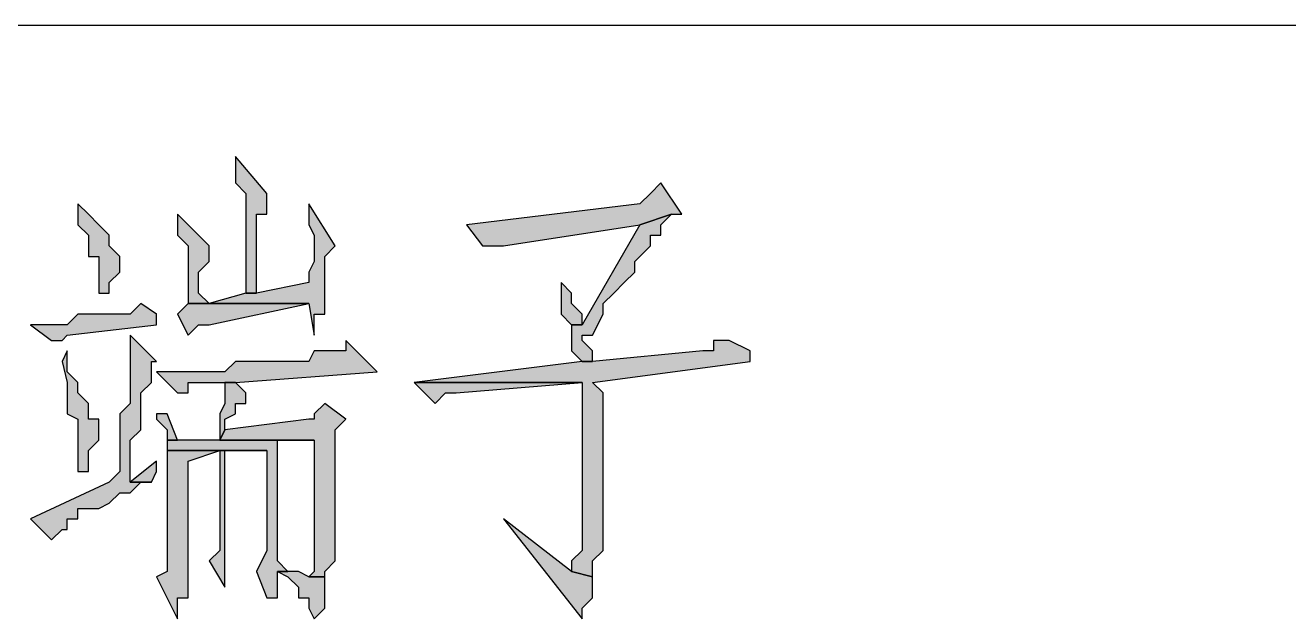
# Model space of a CAD drawing. Extents: x 457 to 4918, y -67 to 391.
# Drawn here: x 3583.25 to 3594.12, y 94.84 to 99.94 of the extents above; entities that cross this region are included whole.
import ezdxf

# ---------------------------------------------------------------- set-up
doc = ezdxf.new("R2010")
doc.units = 0
doc.header["$LTSCALE"] = 40
doc.header["$MEASUREMENT"] = 0
doc.layers.add('at_Entity', color=7, linetype='CONTINUOUS')
doc.layers.add('at_Solid', color=7, linetype='CONTINUOUS')

msp = doc.modelspace()

# ---------------------------------------------------------------- hatches: boundary and pattern name
at = {"layer": 'at_Solid'}
for points in [[(3585.055, 98.814), (3585.055, 98.588), (3585.146, 98.497), (3585.146, 97.639), (3585.236, 97.639), (3585.236, 98.317), (3585.326, 98.317), (3585.326, 98.497)], [(3588.717, 98.588), (3588.626, 98.497), (3588.536, 98.407), (3587.044, 98.226), (3587.18, 98.045), (3587.361, 98.045), (3588.536, 98.226), (3588.807, 98.317), (3588.897, 98.317)], [(3583.699, 98.407), (3583.699, 98.226), (3583.79, 98.136), (3583.79, 97.955), (3583.88, 97.955), (3583.88, 97.639), (3583.97, 97.639), (3583.97, 97.729), (3584.061, 97.819), (3584.061, 97.955), (3583.97, 98.045), (3583.97, 98.136), (3583.88, 98.226), (3583.79, 98.317)], [(3585.688, 98.407), (3585.688, 98.226), (3585.733, 98.136), (3585.733, 97.91), (3585.688, 97.819), (3585.688, 97.729), (3585.236, 97.639), (3585.146, 97.639), (3584.829, 97.548), (3584.648, 97.548), (3585.688, 97.548), (3585.733, 97.277), (3585.733, 97.458), (3585.824, 97.458), (3585.824, 97.955), (3585.914, 98.045)], [(3584.558, 98.317), (3584.558, 98.136), (3584.648, 98.045), (3584.648, 97.548), (3584.829, 97.548), (3584.739, 97.639), (3584.739, 97.819), (3584.829, 97.91), (3584.829, 98.045)], [(3588.807, 98.317), (3588.536, 98.226), (3588.039, 97.367), (3587.948, 97.367), (3587.948, 97.277), (3587.948, 97.141), (3588.039, 97.051), (3588.129, 97.051), (3588.129, 97.141), (3588.039, 97.232), (3588.039, 97.277), (3588.129, 97.277), (3588.219, 97.458), (3588.219, 97.548), (3588.31, 97.639), (3588.4, 97.729), (3588.491, 97.819), (3588.491, 97.91), (3588.536, 97.955), (3588.626, 98.045), (3588.626, 98.136), (3588.717, 98.136), (3588.717, 98.226)], [(3587.858, 97.729), (3587.858, 97.458), (3587.948, 97.367), (3588.039, 97.367), (3588.039, 97.458), (3587.948, 97.548), (3587.948, 97.639)], [(3584.242, 97.548), (3584.151, 97.458), (3583.699, 97.458), (3583.609, 97.367), (3583.292, 97.367), (3583.473, 97.232), (3583.564, 97.232), (3583.609, 97.277), (3584.377, 97.367), (3584.377, 97.458)], [(3584.648, 97.548), (3584.558, 97.458), (3584.648, 97.277), (3584.739, 97.367), (3584.829, 97.367), (3585.688, 97.548)], [(3584.151, 97.277), (3584.151, 96.689), (3584.061, 96.599), (3584.061, 96.102), (3583.97, 96.011), (3583.292, 95.695), (3583.473, 95.514), (3583.564, 95.604), (3583.609, 95.604), (3583.609, 95.695), (3583.699, 95.695), (3583.699, 95.785), (3583.88, 95.785), (3583.97, 95.831), (3584.061, 95.921), (3584.151, 95.921), (3584.242, 96.011), (3584.332, 96.011), (3584.151, 96.011), (3584.151, 96.373), (3584.242, 96.463), (3584.242, 96.78), (3584.332, 96.87), (3584.332, 97.051), (3584.377, 97.051)], [(3586.004, 97.232), (3586.004, 97.141), (3585.914, 97.141), (3585.733, 97.141), (3585.688, 97.051), (3585.055, 97.051), (3584.965, 96.961), (3584.377, 96.961), (3584.558, 96.78), (3584.648, 96.78), (3584.648, 96.87), (3585.055, 96.87), (3586.276, 96.961), (3586.185, 97.051)], [(3589.304, 97.232), (3589.169, 97.232), (3589.169, 97.141), (3589.078, 97.141), (3588.129, 97.051), (3588.039, 97.051), (3586.592, 96.87), (3588.039, 96.87), (3588.039, 96.78), (3588.039, 95.424), (3587.948, 95.333), (3587.948, 95.243), (3588.129, 95.198), (3588.129, 95.333), (3588.219, 95.424), (3588.219, 96.78), (3588.129, 96.87), (3589.485, 97.051), (3589.485, 97.141)], [(3583.609, 97.141), (3583.564, 97.051), (3583.609, 96.87), (3583.609, 96.599), (3583.699, 96.554), (3583.699, 96.102), (3583.79, 96.102), (3583.79, 96.283), (3583.88, 96.373), (3583.88, 96.554), (3583.79, 96.554), (3583.79, 96.689), (3583.699, 96.78), (3583.699, 96.87), (3583.609, 96.961)], [(3585.055, 96.87), (3584.965, 96.87), (3584.965, 96.78), (3584.965, 96.689), (3584.92, 96.599), (3584.92, 96.373), (3584.965, 96.463), (3584.965, 96.554), (3585.055, 96.599), (3585.055, 96.689), (3585.146, 96.689), (3585.146, 96.78)], [(3586.592, 96.87), (3586.773, 96.689), (3586.863, 96.78), (3586.954, 96.78), (3588.039, 96.87)], [(3585.824, 96.689), (3585.733, 96.599), (3585.733, 96.554), (3585.688, 96.554), (3584.965, 96.463), (3584.92, 96.373), (3585.733, 96.373), (3585.733, 96.283), (3585.733, 95.243), (3585.688, 95.198), (3585.824, 95.198), (3585.824, 95.243), (3585.914, 95.333), (3585.914, 96.463), (3586.004, 96.554)], [(3584.468, 96.599), (3584.377, 96.599), (3584.377, 96.554), (3584.468, 96.463), (3584.468, 96.373), (3584.558, 96.373)], [(3584.92, 96.373), (3584.468, 96.373), (3584.468, 96.283), (3585.326, 96.283), (3585.326, 96.192), (3585.326, 95.424), (3585.236, 95.243), (3585.326, 95.017), (3585.417, 95.017), (3585.417, 95.107), (3585.417, 95.243), (3585.507, 95.243), (3585.417, 95.333), (3585.417, 96.373), (3585.733, 96.373)], [(3584.468, 96.283), (3584.468, 95.243), (3584.377, 95.198), (3584.558, 94.836), (3584.558, 95.017), (3584.648, 95.017), (3584.648, 96.192), (3584.92, 96.283), (3585.326, 96.283)], [(3584.965, 96.283), (3584.92, 96.283), (3584.92, 96.102), (3584.92, 95.424), (3584.829, 95.333), (3584.965, 95.107)], [(3584.377, 96.192), (3584.151, 96.011), (3584.332, 96.011), (3584.377, 96.102)], [(3587.361, 95.695), (3588.039, 94.836), (3588.039, 94.926), (3588.129, 95.017), (3588.129, 95.198), (3587.948, 95.243)], [(3585.507, 95.243), (3585.417, 95.243), (3585.507, 95.198), (3585.598, 95.107), (3585.598, 95.017), (3585.688, 95.017), (3585.688, 94.926), (3585.733, 94.836), (3585.824, 94.926), (3585.824, 95.198), (3585.688, 95.198), (3585.598, 95.243)]]:
    msp.add_hatch(color=0, dxfattribs=at).paths.add_polyline_path(points)

# ---------------------------------------------------------------- linework, layer by layer
at = {"layer": 'at_Entity', "color": 0, "lineweight": 20}
for p, q in [((3585.055, 98.814), (3585.055, 98.588)), ((3585.326, 98.497), (3585.055, 98.814)), ((3585.055, 98.588), (3585.146, 98.497)), ((3585.146, 98.497), (3585.146, 97.639)), ((3585.326, 98.317), (3585.326, 98.497)), ((3588.626, 98.497), (3588.536, 98.407)), ((3588.717, 98.588), (3588.626, 98.497)), ((3588.897, 98.317), (3588.717, 98.588)), ((3583.699, 98.407), (3583.699, 98.226)), ((3583.79, 98.317), (3583.699, 98.407)), ((3585.688, 98.407), (3585.688, 98.226)), ((3585.914, 98.045), (3585.688, 98.407)), ((3588.536, 98.407), (3587.044, 98.226)), ((3583.88, 98.226), (3583.79, 98.317)), ((3584.558, 98.317), (3584.558, 98.136)), ((3584.829, 98.045), (3584.558, 98.317)), ((3585.236, 97.639), (3585.236, 98.317)), ((3585.236, 98.317), (3585.326, 98.317)), ((3588.807, 98.317), (3588.536, 98.226)), ((3588.536, 98.226), (3588.807, 98.317)), ((3588.717, 98.226), (3588.807, 98.317)), ((3588.807, 98.317), (3588.897, 98.317)), ((3583.699, 98.226), (3583.79, 98.136)), ((3583.97, 98.136), (3583.88, 98.226)), ((3585.688, 98.226), (3585.733, 98.136)), ((3587.044, 98.226), (3587.18, 98.045)), ((3587.361, 98.045), (3588.536, 98.226)), ((3588.536, 98.226), (3588.039, 97.367)), ((3588.717, 98.136), (3588.717, 98.226)), ((3583.79, 98.136), (3583.79, 97.955)), ((3583.97, 98.045), (3583.97, 98.136)), ((3584.558, 98.136), (3584.648, 98.045)), ((3585.733, 98.136), (3585.733, 97.91)), ((3588.626, 98.045), (3588.626, 98.136)), ((3588.626, 98.136), (3588.717, 98.136)), ((3583.79, 97.955), (3583.88, 97.955)), ((3583.88, 97.955), (3583.88, 97.639)), ((3584.061, 97.955), (3583.97, 98.045)), ((3584.061, 97.819), (3584.061, 97.955)), ((3584.648, 98.045), (3584.648, 97.548)), ((3584.829, 97.91), (3584.829, 98.045)), ((3585.824, 97.955), (3585.914, 98.045)), ((3585.824, 97.458), (3585.824, 97.955)), ((3587.18, 98.045), (3587.361, 98.045)), ((3588.491, 97.91), (3588.536, 97.955)), ((3588.536, 97.955), (3588.626, 98.045)), ((3584.739, 97.819), (3584.829, 97.91)), ((3585.733, 97.91), (3585.688, 97.819)), ((3588.491, 97.819), (3588.491, 97.91)), ((3583.97, 97.729), (3584.061, 97.819)), ((3584.739, 97.639), (3584.739, 97.819)), ((3585.688, 97.819), (3585.688, 97.729)), ((3588.4, 97.729), (3588.491, 97.819)), ((3583.88, 97.639), (3583.97, 97.639)), ((3583.97, 97.639), (3583.97, 97.729)), ((3584.829, 97.548), (3584.739, 97.639)), ((3585.146, 97.639), (3584.829, 97.548)), ((3585.236, 97.639), (3585.146, 97.639)), ((3585.146, 97.639), (3585.236, 97.639)), ((3585.688, 97.729), (3585.236, 97.639)), ((3587.858, 97.729), (3587.858, 97.458)), ((3587.948, 97.639), (3587.858, 97.729)), ((3587.948, 97.548), (3587.948, 97.639)), ((3588.219, 97.548), (3588.31, 97.639)), ((3588.31, 97.639), (3588.4, 97.729)), ((3584.242, 97.548), (3584.151, 97.458)), ((3584.377, 97.458), (3584.242, 97.548)), ((3584.648, 97.548), (3584.558, 97.458)), ((3585.688, 97.548), (3584.648, 97.548)), ((3584.648, 97.548), (3584.829, 97.548)), ((3584.829, 97.548), (3584.648, 97.548)), ((3584.648, 97.548), (3585.688, 97.548)), ((3584.829, 97.367), (3585.688, 97.548)), ((3585.688, 97.548), (3585.733, 97.277)), ((3588.039, 97.458), (3587.948, 97.548)), ((3588.219, 97.458), (3588.219, 97.548)), ((3583.699, 97.458), (3583.609, 97.367)), ((3584.151, 97.458), (3583.699, 97.458)), ((3584.377, 97.367), (3584.377, 97.458)), ((3584.558, 97.458), (3584.648, 97.277)), ((3585.733, 97.277), (3585.733, 97.458)), ((3585.733, 97.458), (3585.824, 97.458)), ((3587.858, 97.458), (3587.948, 97.367)), ((3588.039, 97.367), (3588.039, 97.458)), ((3588.129, 97.277), (3588.219, 97.458)), ((3583.609, 97.367), (3583.292, 97.367)), ((3583.292, 97.367), (3583.473, 97.232)), ((3583.609, 97.277), (3584.377, 97.367)), ((3584.648, 97.277), (3584.739, 97.367)), ((3584.739, 97.367), (3584.829, 97.367)), ((3587.948, 97.367), (3588.039, 97.367)), ((3588.039, 97.367), (3587.948, 97.367)), ((3587.948, 97.367), (3587.948, 97.277)), ((3583.473, 97.232), (3583.564, 97.232)), ((3583.564, 97.232), (3583.609, 97.277)), ((3584.151, 97.277), (3584.151, 96.689)), ((3584.377, 97.051), (3584.151, 97.277)), ((3586.004, 97.232), (3586.004, 97.141)), ((3586.185, 97.051), (3586.004, 97.232)), ((3587.948, 97.277), (3587.948, 97.141)), ((3588.039, 97.232), (3588.039, 97.277)), ((3588.039, 97.277), (3588.129, 97.277)), ((3588.129, 97.141), (3588.039, 97.232)), ((3589.304, 97.232), (3589.169, 97.232)), ((3589.169, 97.232), (3589.169, 97.141)), ((3589.485, 97.141), (3589.304, 97.232)), ((3583.609, 97.141), (3583.564, 97.051)), ((3583.609, 96.961), (3583.609, 97.141)), ((3585.733, 97.141), (3585.688, 97.051)), ((3585.914, 97.141), (3585.733, 97.141)), ((3586.004, 97.141), (3585.914, 97.141)), ((3587.948, 97.141), (3588.039, 97.051)), ((3589.078, 97.141), (3588.129, 97.051)), ((3588.129, 97.051), (3588.129, 97.141)), ((3589.169, 97.141), (3589.078, 97.141)), ((3589.485, 97.051), (3589.485, 97.141)), ((3583.564, 97.051), (3583.609, 96.87)), ((3584.332, 96.87), (3584.332, 97.051)), ((3584.332, 97.051), (3584.377, 97.051)), ((3585.055, 97.051), (3584.965, 96.961)), ((3585.688, 97.051), (3585.055, 97.051)), ((3586.276, 96.961), (3586.185, 97.051)), ((3588.039, 97.051), (3586.592, 96.87)), ((3588.129, 97.051), (3588.039, 97.051)), ((3588.039, 97.051), (3588.129, 97.051)), ((3588.129, 96.87), (3589.485, 97.051)), ((3583.699, 96.87), (3583.609, 96.961)), ((3583.609, 96.87), (3583.609, 96.599)), ((3583.699, 96.78), (3583.699, 96.87)), ((3584.242, 96.78), (3584.332, 96.87)), ((3584.965, 96.961), (3584.377, 96.961)), ((3584.377, 96.961), (3584.558, 96.78)), ((3584.648, 96.78), (3584.648, 96.87)), ((3584.648, 96.87), (3585.055, 96.87)), ((3585.055, 96.87), (3584.965, 96.87)), ((3584.965, 96.87), (3584.965, 96.78)), ((3585.055, 96.87), (3586.276, 96.961)), ((3585.146, 96.78), (3585.055, 96.87)), ((3586.592, 96.87), (3586.773, 96.689)), ((3588.039, 96.87), (3586.592, 96.87)), ((3586.592, 96.87), (3588.039, 96.87)), ((3586.954, 96.78), (3588.039, 96.87)), ((3588.039, 96.87), (3588.039, 96.78)), ((3588.219, 96.78), (3588.129, 96.87)), ((3583.79, 96.689), (3583.699, 96.78)), ((3584.242, 96.463), (3584.242, 96.78)), ((3584.558, 96.78), (3584.648, 96.78)), ((3584.965, 96.78), (3584.965, 96.689)), ((3585.146, 96.689), (3585.146, 96.78)), ((3586.773, 96.689), (3586.863, 96.78)), ((3586.863, 96.78), (3586.954, 96.78)), ((3588.039, 96.78), (3588.039, 95.424)), ((3588.219, 95.424), (3588.219, 96.78)), ((3583.79, 96.554), (3583.79, 96.689)), ((3584.151, 96.689), (3584.061, 96.599)), ((3584.965, 96.689), (3584.92, 96.599)), ((3585.055, 96.599), (3585.055, 96.689)), ((3585.055, 96.689), (3585.146, 96.689)), ((3585.824, 96.689), (3585.733, 96.599)), ((3586.004, 96.554), (3585.824, 96.689)), ((3583.609, 96.599), (3583.699, 96.554)), ((3583.699, 96.554), (3583.699, 96.102)), ((3583.88, 96.554), (3583.79, 96.554)), ((3583.88, 96.373), (3583.88, 96.554)), ((3584.061, 96.599), (3584.061, 96.102)), ((3584.468, 96.599), (3584.377, 96.599)), ((3584.377, 96.599), (3584.377, 96.554)), ((3584.377, 96.554), (3584.468, 96.463)), ((3584.558, 96.373), (3584.468, 96.599)), ((3584.92, 96.599), (3584.92, 96.373)), ((3584.965, 96.554), (3585.055, 96.599)), ((3585.688, 96.554), (3584.965, 96.463)), ((3584.965, 96.463), (3584.965, 96.554)), ((3585.733, 96.554), (3585.688, 96.554)), ((3585.733, 96.599), (3585.733, 96.554)), ((3585.914, 96.463), (3586.004, 96.554)), ((3584.151, 96.373), (3584.242, 96.463)), ((3584.468, 96.463), (3584.468, 96.373)), ((3584.965, 96.463), (3584.92, 96.373)), ((3584.92, 96.373), (3584.965, 96.463)), ((3585.914, 95.333), (3585.914, 96.463)), ((3583.79, 96.283), (3583.88, 96.373)), ((3584.151, 96.011), (3584.151, 96.373)), ((3584.92, 96.373), (3584.468, 96.373)), ((3584.468, 96.373), (3584.468, 96.283)), ((3584.468, 96.373), (3584.558, 96.373)), ((3585.733, 96.373), (3584.92, 96.373)), ((3584.92, 96.373), (3585.733, 96.373)), ((3585.417, 95.333), (3585.417, 96.373)), ((3585.417, 96.373), (3585.733, 96.373)), ((3585.733, 96.373), (3585.733, 96.283)), ((3583.79, 96.102), (3583.79, 96.283)), ((3584.468, 96.283), (3584.468, 95.243)), ((3585.326, 96.283), (3584.468, 96.283)), ((3584.468, 96.283), (3585.326, 96.283)), ((3584.648, 96.192), (3584.92, 96.283)), ((3584.965, 96.283), (3584.92, 96.283)), ((3584.92, 96.283), (3584.92, 96.102)), ((3584.92, 96.283), (3585.326, 96.283)), ((3584.965, 95.107), (3584.965, 96.283)), ((3585.326, 96.283), (3585.326, 96.192)), ((3585.733, 96.283), (3585.733, 95.243)), ((3583.699, 96.102), (3583.79, 96.102)), ((3584.061, 96.102), (3583.97, 96.011)), ((3584.377, 96.192), (3584.151, 96.011)), ((3584.332, 96.011), (3584.377, 96.102)), ((3584.377, 96.102), (3584.377, 96.192)), ((3584.648, 95.017), (3584.648, 96.192)), ((3584.92, 96.102), (3584.92, 95.424)), ((3585.326, 96.192), (3585.326, 95.424)), ((3583.97, 96.011), (3583.292, 95.695)), ((3584.151, 96.011), (3584.332, 96.011)), ((3584.151, 95.921), (3584.242, 96.011)), ((3584.332, 96.011), (3584.151, 96.011)), ((3584.242, 96.011), (3584.332, 96.011)), ((3583.97, 95.831), (3584.061, 95.921)), ((3584.061, 95.921), (3584.151, 95.921)), ((3583.699, 95.695), (3583.699, 95.785)), ((3583.699, 95.785), (3583.88, 95.785)), ((3583.88, 95.785), (3583.97, 95.831)), ((3583.292, 95.695), (3583.473, 95.514)), ((3583.609, 95.604), (3583.609, 95.695)), ((3583.609, 95.695), (3583.699, 95.695)), ((3587.361, 95.695), (3588.039, 94.836)), ((3587.948, 95.243), (3587.361, 95.695)), ((3583.473, 95.514), (3583.564, 95.604)), ((3583.564, 95.604), (3583.609, 95.604)), ((3584.92, 95.424), (3584.829, 95.333)), ((3585.326, 95.424), (3585.236, 95.243)), ((3588.039, 95.424), (3587.948, 95.333)), ((3588.129, 95.333), (3588.219, 95.424)), ((3584.468, 95.243), (3584.377, 95.198)), ((3584.829, 95.333), (3584.965, 95.107)), ((3585.236, 95.243), (3585.326, 95.017)), ((3585.507, 95.243), (3585.417, 95.333)), ((3585.507, 95.243), (3585.417, 95.243)), ((3585.417, 95.243), (3585.507, 95.198)), ((3585.417, 95.107), (3585.417, 95.243)), ((3585.417, 95.243), (3585.507, 95.243)), ((3585.598, 95.243), (3585.507, 95.243)), ((3585.688, 95.198), (3585.598, 95.243)), ((3585.733, 95.243), (3585.688, 95.198)), ((3585.824, 95.243), (3585.914, 95.333)), ((3585.824, 95.198), (3585.824, 95.243)), ((3587.948, 95.333), (3587.948, 95.243)), ((3588.129, 95.198), (3587.948, 95.243)), ((3587.948, 95.243), (3588.129, 95.198)), ((3588.129, 95.198), (3588.129, 95.333)), ((3584.377, 95.198), (3584.558, 94.836)), ((3585.507, 95.198), (3585.598, 95.107)), ((3585.824, 95.198), (3585.688, 95.198)), ((3585.688, 95.198), (3585.824, 95.198)), ((3585.824, 94.926), (3585.824, 95.198)), ((3588.129, 95.017), (3588.129, 95.198)), ((3584.558, 94.836), (3584.558, 95.017)), ((3584.558, 95.017), (3584.648, 95.017)), ((3585.326, 95.017), (3585.417, 95.017)), ((3585.417, 95.017), (3585.417, 95.107)), ((3585.598, 95.107), (3585.598, 95.017)), ((3585.598, 95.017), (3585.688, 95.017)), ((3585.688, 95.017), (3585.688, 94.926)), ((3588.039, 94.926), (3588.129, 95.017)), ((3585.688, 94.926), (3585.733, 94.836)), ((3585.733, 94.836), (3585.824, 94.926)), ((3588.039, 94.836), (3588.039, 94.926))]:
    msp.add_line(p, q, dxfattribs=at)
at = {"layer": 'at_Entity', "color": 0}
for points in [[(3487.194, 99.944), (3634.235, 99.944)], [(3585.055, 98.814), (3585.055, 98.588), (3585.146, 98.497), (3585.146, 97.639), (3585.236, 97.639), (3585.236, 98.317), (3585.326, 98.317), (3585.326, 98.497), (3585.055, 98.814), (3585.055, 98.814), (3585.055, 98.814)], [(3588.717, 98.588), (3588.626, 98.497), (3588.536, 98.407), (3587.044, 98.226), (3587.18, 98.045), (3587.361, 98.045), (3588.536, 98.226), (3588.807, 98.317), (3588.897, 98.317), (3588.717, 98.588), (3588.717, 98.588), (3588.717, 98.588)], [(3583.699, 98.407), (3583.699, 98.226), (3583.79, 98.136), (3583.79, 97.955), (3583.88, 97.955), (3583.88, 97.639), (3583.97, 97.639), (3583.97, 97.729), (3584.061, 97.819), (3584.061, 97.955), (3583.97, 98.045), (3583.97, 98.136), (3583.88, 98.226), (3583.79, 98.317), (3583.699, 98.407), (3583.699, 98.407), (3583.699, 98.407)], [(3585.688, 98.407), (3585.688, 98.226), (3585.733, 98.136), (3585.733, 97.91), (3585.688, 97.819), (3585.688, 97.729), (3585.236, 97.639), (3585.146, 97.639), (3584.829, 97.548), (3584.648, 97.548), (3585.688, 97.548), (3585.733, 97.277), (3585.733, 97.458), (3585.824, 97.458), (3585.824, 97.955), (3585.914, 98.045), (3585.688, 98.407), (3585.688, 98.407), (3585.688, 98.407)], [(3584.558, 98.317), (3584.558, 98.136), (3584.648, 98.045), (3584.648, 97.548), (3584.829, 97.548), (3584.739, 97.639), (3584.739, 97.819), (3584.829, 97.91), (3584.829, 98.045), (3584.558, 98.317), (3584.558, 98.317), (3584.558, 98.317)], [(3588.807, 98.317), (3588.536, 98.226), (3588.039, 97.367), (3587.948, 97.367), (3587.948, 97.277), (3587.948, 97.141), (3588.039, 97.051), (3588.129, 97.051), (3588.129, 97.141), (3588.039, 97.232), (3588.039, 97.277), (3588.129, 97.277), (3588.219, 97.458), (3588.219, 97.548), (3588.31, 97.639), (3588.4, 97.729), (3588.491, 97.819), (3588.491, 97.91), (3588.536, 97.955), (3588.626, 98.045), (3588.626, 98.136), (3588.717, 98.136), (3588.717, 98.226), (3588.807, 98.317), (3588.807, 98.317), (3588.807, 98.317)], [(3587.858, 97.729), (3587.858, 97.458), (3587.948, 97.367), (3588.039, 97.367), (3588.039, 97.458), (3587.948, 97.548), (3587.948, 97.639), (3587.858, 97.729), (3587.858, 97.729), (3587.858, 97.729)], [(3584.242, 97.548), (3584.151, 97.458), (3583.699, 97.458), (3583.609, 97.367), (3583.292, 97.367), (3583.473, 97.232), (3583.564, 97.232), (3583.609, 97.277), (3584.377, 97.367), (3584.377, 97.458), (3584.242, 97.548), (3584.242, 97.548), (3584.242, 97.548)], [(3584.648, 97.548), (3584.558, 97.458), (3584.648, 97.277), (3584.739, 97.367), (3584.829, 97.367), (3585.688, 97.548), (3584.648, 97.548), (3584.648, 97.548)], [(3584.151, 97.277), (3584.151, 96.689), (3584.061, 96.599), (3584.061, 96.102), (3583.97, 96.011), (3583.292, 95.695), (3583.473, 95.514), (3583.564, 95.604), (3583.609, 95.604), (3583.609, 95.695), (3583.699, 95.695), (3583.699, 95.785), (3583.88, 95.785), (3583.97, 95.831), (3584.061, 95.921), (3584.151, 95.921), (3584.242, 96.011), (3584.332, 96.011), (3584.151, 96.011), (3584.151, 96.373), (3584.242, 96.463), (3584.242, 96.78), (3584.332, 96.87), (3584.332, 97.051), (3584.377, 97.051), (3584.151, 97.277), (3584.151, 97.277), (3584.151, 97.277)], [(3586.004, 97.232), (3586.004, 97.141), (3585.914, 97.141), (3585.733, 97.141), (3585.688, 97.051), (3585.055, 97.051), (3584.965, 96.961), (3584.377, 96.961), (3584.558, 96.78), (3584.648, 96.78), (3584.648, 96.87), (3585.055, 96.87), (3586.276, 96.961), (3586.185, 97.051), (3586.004, 97.232), (3586.004, 97.232), (3586.004, 97.232)], [(3589.304, 97.232), (3589.169, 97.232), (3589.169, 97.141), (3589.078, 97.141), (3588.129, 97.051), (3588.039, 97.051), (3586.592, 96.87), (3588.039, 96.87), (3588.039, 96.78), (3588.039, 95.424), (3587.948, 95.333), (3587.948, 95.243), (3588.129, 95.198), (3588.129, 95.333), (3588.219, 95.424), (3588.219, 96.78), (3588.129, 96.87), (3589.485, 97.051), (3589.485, 97.141), (3589.304, 97.232), (3589.304, 97.232), (3589.304, 97.232)], [(3583.609, 97.141), (3583.564, 97.051), (3583.609, 96.87), (3583.609, 96.599), (3583.699, 96.554), (3583.699, 96.102), (3583.79, 96.102), (3583.79, 96.283), (3583.88, 96.373), (3583.88, 96.554), (3583.79, 96.554), (3583.79, 96.689), (3583.699, 96.78), (3583.699, 96.87), (3583.609, 96.961), (3583.609, 97.141), (3583.609, 97.141)], [(3585.055, 96.87), (3584.965, 96.87), (3584.965, 96.78), (3584.965, 96.689), (3584.92, 96.599), (3584.92, 96.373), (3584.965, 96.463), (3584.965, 96.554), (3585.055, 96.599), (3585.055, 96.689), (3585.146, 96.689), (3585.146, 96.78), (3585.055, 96.87), (3585.055, 96.87), (3585.055, 96.87)], [(3586.592, 96.87), (3586.773, 96.689), (3586.863, 96.78), (3586.954, 96.78), (3588.039, 96.87), (3586.592, 96.87), (3586.592, 96.87)], [(3585.824, 96.689), (3585.733, 96.599), (3585.733, 96.554), (3585.688, 96.554), (3584.965, 96.463), (3584.92, 96.373), (3585.733, 96.373), (3585.733, 96.283), (3585.733, 95.243), (3585.688, 95.198), (3585.824, 95.198), (3585.824, 95.243), (3585.914, 95.333), (3585.914, 96.463), (3586.004, 96.554), (3585.824, 96.689), (3585.824, 96.689), (3585.824, 96.689)], [(3584.468, 96.599), (3584.377, 96.599), (3584.377, 96.554), (3584.468, 96.463), (3584.468, 96.373), (3584.558, 96.373), (3584.468, 96.599), (3584.468, 96.599), (3584.468, 96.599)], [(3584.92, 96.373), (3584.468, 96.373), (3584.468, 96.283), (3585.326, 96.283), (3585.326, 96.192), (3585.326, 95.424), (3585.236, 95.243), (3585.326, 95.017), (3585.417, 95.017), (3585.417, 95.107), (3585.417, 95.243), (3585.507, 95.243), (3585.417, 95.333), (3585.417, 96.373), (3585.733, 96.373), (3584.92, 96.373), (3584.92, 96.373)], [(3584.468, 96.283), (3584.468, 95.243), (3584.377, 95.198), (3584.558, 94.836), (3584.558, 95.017), (3584.648, 95.017), (3584.648, 96.192), (3584.92, 96.283), (3585.326, 96.283), (3584.468, 96.283), (3584.468, 96.283), (3584.468, 96.283)], [(3584.965, 96.283), (3584.92, 96.283), (3584.92, 96.102), (3584.92, 95.424), (3584.829, 95.333), (3584.965, 95.107), (3584.965, 96.283), (3584.965, 96.283)], [(3584.377, 96.192), (3584.151, 96.011), (3584.332, 96.011), (3584.377, 96.102), (3584.377, 96.192), (3584.377, 96.192)], [(3587.361, 95.695), (3588.039, 94.836), (3588.039, 94.926), (3588.129, 95.017), (3588.129, 95.198), (3587.948, 95.243), (3587.361, 95.695), (3587.361, 95.695), (3587.361, 95.695)], [(3585.507, 95.243), (3585.417, 95.243), (3585.507, 95.198), (3585.598, 95.107), (3585.598, 95.017), (3585.688, 95.017), (3585.688, 94.926), (3585.733, 94.836), (3585.824, 94.926), (3585.824, 95.198), (3585.688, 95.198), (3585.598, 95.243), (3585.507, 95.243), (3585.507, 95.243)]]:
    msp.add_lwpolyline(points, dxfattribs=at)

doc.saveas('drawing.dxf')
